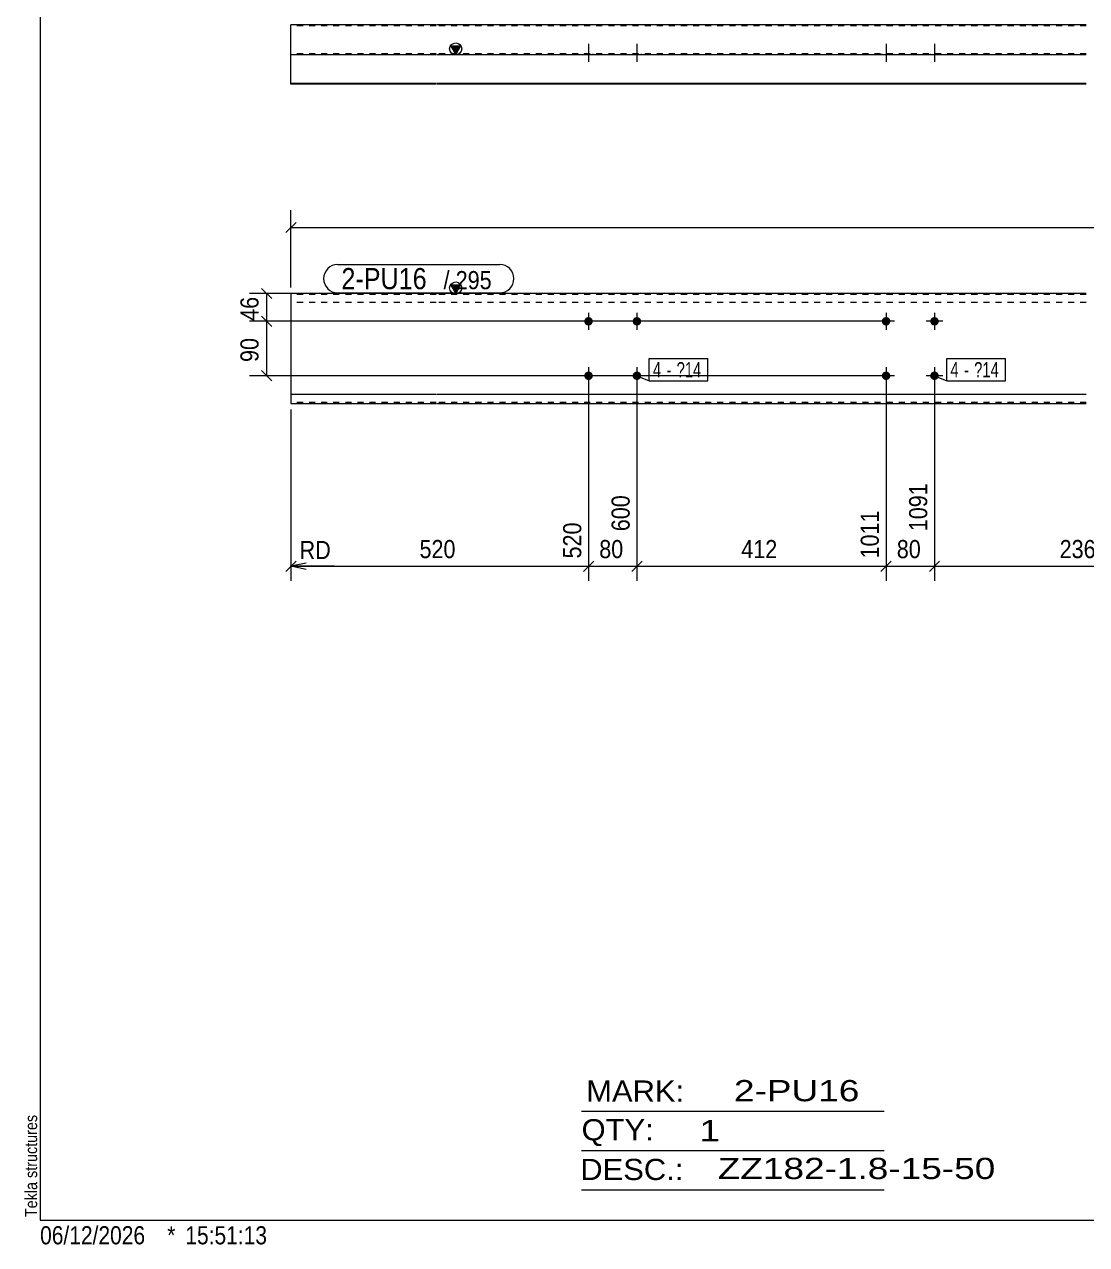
# Model space of a CAD drawing. Header units: millimetres. Extents: x 2 to 579, y 1 to 405.
# Drawn here: x 2.4 to 178, y 1 to 202.6 of the extents above; entities that cross this region are included whole.
import ezdxf

# ---------------------------------------------------------------- set-up
doc = ezdxf.new("R2010")
doc.units = ezdxf.units.MM
doc.linetypes.add('XKITLINE00', pattern=[0])
doc.linetypes.add('XKITLINE01', pattern=[4, 1, -1, 1, -1])
for name, color, linetype, lineweight in [('Bolt', 3, 'Continuous', 0), ('BoltMark', 7, 'Continuous', 0), ('Dimensions', 7, 'Continuous', 0), ('DrawingSheet', 5, 'Continuous', 0), ('OtherObjectType', 7, 'Continuous', 0), ('Part', 2, 'Continuous', 0), ('PartMark', 7, 'Continuous', 0)]:
    doc.layers.add(name, color=color, linetype=linetype, lineweight=lineweight)
doc.styles.add('ARIAL', font='ARIAL.TTF')
doc.styles.add('ARIAL_NARROW', font='ARIALN.TTF')

# ---------------------------------------------------------------- blocks, each defined once
blk = doc.blocks.new('*A1')
at = {"layer": 'Bolt'}
for points in [[(96.35, 153.52), (96.34, 153.49), (96.34, 153.45), (96.33, 153.42), (96.33, 153.39), (96.32, 153.35), (96.31, 153.32), (96.29, 153.29), (96.28, 153.26), (96.26, 153.23), (96.25, 153.2), (96.23, 153.17), (96.21, 153.14), (96.19, 153.11), (96.17, 153.09), (96.14, 153.06), (96.12, 153.04), (96.09, 153.01), (96.06, 152.99), (96.04, 152.97), (96.01, 152.96), (95.98, 152.94), (95.95, 152.92), (95.91, 152.91), (95.88, 152.9), (95.85, 152.89), (95.82, 152.88), (95.78, 152.87), (95.75, 152.86), (95.72, 152.86), (95.68, 152.86), (95.65, 152.86), (95.61, 152.86), (95.58, 152.86), (95.54, 152.86), (95.51, 152.87), (95.48, 152.88), (95.44, 152.89), (95.41, 152.9), (95.38, 152.91), (95.35, 152.92), (95.32, 152.94), (95.29, 152.96), (95.26, 152.97), (95.23, 152.99), (95.2, 153.01), (95.18, 153.04), (95.15, 153.06), (95.13, 153.09), (95.11, 153.11), (95.08, 153.14), (95.06, 153.17), (95.05, 153.2), (95.03, 153.23), (95.01, 153.26), (95, 153.29), (94.99, 153.32), (94.98, 153.35), (94.97, 153.39), (94.96, 153.42), (94.95, 153.45), (94.95, 153.49), (94.95, 153.52), (94.95, 153.56), (94.95, 153.59), (94.95, 153.62), (94.95, 153.66), (94.96, 153.69), (94.97, 153.73), (94.98, 153.76), (94.99, 153.79), (95, 153.82), (95.01, 153.86), (95.03, 153.89), (95.05, 153.92), (95.06, 153.94), (95.08, 153.97), (95.11, 154), (95.13, 154.03), (95.15, 154.05), (95.18, 154.07), (95.2, 154.1), (95.23, 154.12), (95.26, 154.14), (95.29, 154.16), (95.32, 154.17), (95.35, 154.19), (95.38, 154.2), (95.41, 154.21), (95.44, 154.23), (95.48, 154.23), (95.51, 154.24), (95.54, 154.25), (95.58, 154.25), (95.61, 154.25), (95.65, 154.26), (95.68, 154.25), (95.72, 154.25), (95.75, 154.25), (95.78, 154.24), (95.82, 154.23), (95.85, 154.23), (95.88, 154.21), (95.91, 154.2), (95.95, 154.19), (95.98, 154.17), (96.01, 154.16), (96.04, 154.14), (96.06, 154.12), (96.09, 154.1), (96.12, 154.07), (96.14, 154.05), (96.17, 154.03), (96.19, 154), (96.21, 153.97), (96.23, 153.94), (96.25, 153.92), (96.26, 153.89), (96.28, 153.86), (96.29, 153.82), (96.31, 153.79), (96.32, 153.76), (96.33, 153.73), (96.33, 153.69), (96.34, 153.66), (96.34, 153.62), (96.35, 153.59), (96.35, 153.56)], [(104.35, 153.52), (104.34, 153.49), (104.34, 153.45), (104.33, 153.42), (104.33, 153.39), (104.32, 153.35), (104.31, 153.32), (104.29, 153.29), (104.28, 153.26), (104.26, 153.23), (104.25, 153.2), (104.23, 153.17), (104.21, 153.14), (104.19, 153.11), (104.17, 153.09), (104.14, 153.06), (104.12, 153.04), (104.09, 153.01), (104.06, 152.99), (104.04, 152.97), (104.01, 152.96), (103.98, 152.94), (103.95, 152.92), (103.91, 152.91), (103.88, 152.9), (103.85, 152.89), (103.82, 152.88), (103.78, 152.87), (103.75, 152.86), (103.72, 152.86), (103.68, 152.86), (103.65, 152.86), (103.61, 152.86), (103.58, 152.86), (103.54, 152.86), (103.51, 152.87), (103.48, 152.88), (103.44, 152.89), (103.41, 152.9), (103.38, 152.91), (103.35, 152.92), (103.32, 152.94), (103.29, 152.96), (103.26, 152.97), (103.23, 152.99), (103.2, 153.01), (103.18, 153.04), (103.15, 153.06), (103.13, 153.09), (103.11, 153.11), (103.08, 153.14), (103.06, 153.17), (103.05, 153.2), (103.03, 153.23), (103.01, 153.26), (103, 153.29), (102.99, 153.32), (102.98, 153.35), (102.97, 153.39), (102.96, 153.42), (102.95, 153.45), (102.95, 153.49), (102.95, 153.52), (102.95, 153.56), (102.95, 153.59), (102.95, 153.62), (102.95, 153.66), (102.96, 153.69), (102.97, 153.73), (102.98, 153.76), (102.99, 153.79), (103, 153.82), (103.01, 153.86), (103.03, 153.89), (103.05, 153.92), (103.06, 153.94), (103.08, 153.97), (103.11, 154), (103.13, 154.03), (103.15, 154.05), (103.18, 154.07), (103.2, 154.1), (103.23, 154.12), (103.26, 154.14), (103.29, 154.16), (103.32, 154.17), (103.35, 154.19), (103.38, 154.2), (103.41, 154.21), (103.44, 154.23), (103.48, 154.23), (103.51, 154.24), (103.54, 154.25), (103.58, 154.25), (103.61, 154.25), (103.65, 154.26), (103.68, 154.25), (103.72, 154.25), (103.75, 154.25), (103.78, 154.24), (103.82, 154.23), (103.85, 154.23), (103.88, 154.21), (103.91, 154.2), (103.95, 154.19), (103.98, 154.17), (104.01, 154.16), (104.04, 154.14), (104.06, 154.12), (104.09, 154.1), (104.12, 154.07), (104.14, 154.05), (104.17, 154.03), (104.19, 154), (104.21, 153.97), (104.23, 153.94), (104.25, 153.92), (104.26, 153.89), (104.28, 153.86), (104.29, 153.82), (104.31, 153.79), (104.32, 153.76), (104.33, 153.73), (104.33, 153.69), (104.34, 153.66), (104.34, 153.62), (104.35, 153.59), (104.35, 153.56)], [(96.35, 144.52), (96.34, 144.49), (96.34, 144.45), (96.33, 144.42), (96.33, 144.39), (96.32, 144.35), (96.31, 144.32), (96.29, 144.29), (96.28, 144.26), (96.26, 144.23), (96.25, 144.2), (96.23, 144.17), (96.21, 144.14), (96.19, 144.11), (96.17, 144.09), (96.14, 144.06), (96.12, 144.04), (96.09, 144.01), (96.06, 143.99), (96.04, 143.97), (96.01, 143.96), (95.98, 143.94), (95.95, 143.92), (95.91, 143.91), (95.88, 143.9), (95.85, 143.89), (95.82, 143.88), (95.78, 143.87), (95.75, 143.86), (95.72, 143.86), (95.68, 143.86), (95.65, 143.86), (95.61, 143.86), (95.58, 143.86), (95.54, 143.86), (95.51, 143.87), (95.48, 143.88), (95.44, 143.89), (95.41, 143.9), (95.38, 143.91), (95.35, 143.92), (95.32, 143.94), (95.29, 143.96), (95.26, 143.97), (95.23, 143.99), (95.2, 144.01), (95.18, 144.04), (95.15, 144.06), (95.13, 144.09), (95.11, 144.11), (95.08, 144.14), (95.06, 144.17), (95.05, 144.2), (95.03, 144.23), (95.01, 144.26), (95, 144.29), (94.99, 144.32), (94.98, 144.35), (94.97, 144.39), (94.96, 144.42), (94.95, 144.45), (94.95, 144.49), (94.95, 144.52), (94.95, 144.56), (94.95, 144.59), (94.95, 144.62), (94.95, 144.66), (94.96, 144.69), (94.97, 144.73), (94.98, 144.76), (94.99, 144.79), (95, 144.82), (95.01, 144.86), (95.03, 144.89), (95.05, 144.92), (95.06, 144.94), (95.08, 144.97), (95.11, 145), (95.13, 145.03), (95.15, 145.05), (95.18, 145.07), (95.2, 145.1), (95.23, 145.12), (95.26, 145.14), (95.29, 145.16), (95.32, 145.17), (95.35, 145.19), (95.38, 145.2), (95.41, 145.21), (95.44, 145.23), (95.48, 145.23), (95.51, 145.24), (95.54, 145.25), (95.58, 145.25), (95.61, 145.25), (95.65, 145.26), (95.68, 145.25), (95.72, 145.25), (95.75, 145.25), (95.78, 145.24), (95.82, 145.23), (95.85, 145.23), (95.88, 145.21), (95.91, 145.2), (95.95, 145.19), (95.98, 145.17), (96.01, 145.16), (96.04, 145.14), (96.06, 145.12), (96.09, 145.1), (96.12, 145.07), (96.14, 145.05), (96.17, 145.03), (96.19, 145), (96.21, 144.97), (96.23, 144.94), (96.25, 144.92), (96.26, 144.89), (96.28, 144.86), (96.29, 144.82), (96.31, 144.79), (96.32, 144.76), (96.33, 144.73), (96.33, 144.69), (96.34, 144.66), (96.34, 144.62), (96.35, 144.59), (96.35, 144.56)], [(104.35, 144.52), (104.34, 144.49), (104.34, 144.45), (104.33, 144.42), (104.33, 144.39), (104.32, 144.35), (104.31, 144.32), (104.29, 144.29), (104.28, 144.26), (104.26, 144.23), (104.25, 144.2), (104.23, 144.17), (104.21, 144.14), (104.19, 144.11), (104.17, 144.09), (104.14, 144.06), (104.12, 144.04), (104.09, 144.01), (104.06, 143.99), (104.04, 143.97), (104.01, 143.96), (103.98, 143.94), (103.95, 143.92), (103.91, 143.91), (103.88, 143.9), (103.85, 143.89), (103.82, 143.88), (103.78, 143.87), (103.75, 143.86), (103.72, 143.86), (103.68, 143.86), (103.65, 143.86), (103.61, 143.86), (103.58, 143.86), (103.54, 143.86), (103.51, 143.87), (103.48, 143.88), (103.44, 143.89), (103.41, 143.9), (103.38, 143.91), (103.35, 143.92), (103.32, 143.94), (103.29, 143.96), (103.26, 143.97), (103.23, 143.99), (103.2, 144.01), (103.18, 144.04), (103.15, 144.06), (103.13, 144.09), (103.11, 144.11), (103.08, 144.14), (103.06, 144.17), (103.05, 144.2), (103.03, 144.23), (103.01, 144.26), (103, 144.29), (102.99, 144.32), (102.98, 144.35), (102.97, 144.39), (102.96, 144.42), (102.95, 144.45), (102.95, 144.49), (102.95, 144.52), (102.95, 144.56), (102.95, 144.59), (102.95, 144.62), (102.95, 144.66), (102.96, 144.69), (102.97, 144.73), (102.98, 144.76), (102.99, 144.79), (103, 144.82), (103.01, 144.86), (103.03, 144.89), (103.05, 144.92), (103.06, 144.94), (103.08, 144.97), (103.11, 145), (103.13, 145.03), (103.15, 145.05), (103.18, 145.07), (103.2, 145.1), (103.23, 145.12), (103.26, 145.14), (103.29, 145.16), (103.32, 145.17), (103.35, 145.19), (103.38, 145.2), (103.41, 145.21), (103.44, 145.23), (103.48, 145.23), (103.51, 145.24), (103.54, 145.25), (103.58, 145.25), (103.61, 145.25), (103.65, 145.26), (103.68, 145.25), (103.72, 145.25), (103.75, 145.25), (103.78, 145.24), (103.82, 145.23), (103.85, 145.23), (103.88, 145.21), (103.91, 145.2), (103.95, 145.19), (103.98, 145.17), (104.01, 145.16), (104.04, 145.14), (104.06, 145.12), (104.09, 145.1), (104.12, 145.07), (104.14, 145.05), (104.17, 145.03), (104.19, 145), (104.21, 144.97), (104.23, 144.94), (104.25, 144.92), (104.26, 144.89), (104.28, 144.86), (104.29, 144.82), (104.31, 144.79), (104.32, 144.76), (104.33, 144.73), (104.33, 144.69), (104.34, 144.66), (104.34, 144.62), (104.35, 144.59), (104.35, 144.56)]]:
    blk.add_hatch(color=3, dxfattribs=at).paths.add_polyline_path(points, flags=17)
at = {"layer": 'Bolt', "color": 3, "linetype": 'XKITLINE00', "lineweight": 0}
for p, q in [((97.05, 153.56), (94.25, 153.56)), ((95.65, 154.96), (95.65, 152.16)), ((105.05, 153.56), (102.25, 153.56)), ((103.65, 154.96), (103.65, 152.16)), ((95.65, 145.96), (95.65, 143.16)), ((103.65, 145.96), (103.65, 143.16)), ((97.05, 144.56), (94.25, 144.56)), ((105.05, 144.56), (102.25, 144.56))]:
    blk.add_line(p, q, dxfattribs=at)
blk = doc.blocks.new('*A4')
at = {"layer": 'Bolt'}
for points in [[(145.54, 153.52), (145.53, 153.49), (145.53, 153.45), (145.52, 153.42), (145.52, 153.39), (145.51, 153.35), (145.5, 153.32), (145.48, 153.29), (145.47, 153.26), (145.46, 153.23), (145.44, 153.2), (145.42, 153.17), (145.4, 153.14), (145.38, 153.11), (145.36, 153.09), (145.33, 153.06), (145.31, 153.04), (145.28, 153.01), (145.25, 152.99), (145.23, 152.97), (145.2, 152.96), (145.17, 152.94), (145.14, 152.92), (145.11, 152.91), (145.07, 152.9), (145.04, 152.89), (145.01, 152.88), (144.97, 152.87), (144.94, 152.86), (144.91, 152.86), (144.87, 152.86), (144.84, 152.86), (144.8, 152.86), (144.77, 152.86), (144.74, 152.86), (144.7, 152.87), (144.67, 152.88), (144.63, 152.89), (144.6, 152.9), (144.57, 152.91), (144.54, 152.92), (144.51, 152.94), (144.48, 152.96), (144.45, 152.97), (144.42, 152.99), (144.39, 153.01), (144.37, 153.04), (144.34, 153.06), (144.32, 153.09), (144.3, 153.11), (144.28, 153.14), (144.26, 153.17), (144.24, 153.2), (144.22, 153.23), (144.21, 153.26), (144.19, 153.29), (144.18, 153.32), (144.17, 153.35), (144.16, 153.39), (144.15, 153.42), (144.15, 153.45), (144.14, 153.49), (144.14, 153.52), (144.14, 153.56), (144.14, 153.59), (144.14, 153.62), (144.15, 153.66), (144.15, 153.69), (144.16, 153.73), (144.17, 153.76), (144.18, 153.79), (144.19, 153.82), (144.21, 153.86), (144.22, 153.89), (144.24, 153.92), (144.26, 153.94), (144.28, 153.97), (144.3, 154), (144.32, 154.03), (144.34, 154.05), (144.37, 154.07), (144.39, 154.1), (144.42, 154.12), (144.45, 154.14), (144.48, 154.16), (144.51, 154.17), (144.54, 154.19), (144.57, 154.2), (144.6, 154.21), (144.63, 154.23), (144.67, 154.23), (144.7, 154.24), (144.74, 154.25), (144.77, 154.25), (144.8, 154.25), (144.84, 154.26), (144.87, 154.25), (144.91, 154.25), (144.94, 154.25), (144.97, 154.24), (145.01, 154.23), (145.04, 154.23), (145.07, 154.21), (145.11, 154.2), (145.14, 154.19), (145.17, 154.17), (145.2, 154.16), (145.23, 154.14), (145.25, 154.12), (145.28, 154.1), (145.31, 154.07), (145.33, 154.05), (145.36, 154.03), (145.38, 154), (145.4, 153.97), (145.42, 153.94), (145.44, 153.92), (145.46, 153.89), (145.47, 153.86), (145.48, 153.82), (145.5, 153.79), (145.51, 153.76), (145.52, 153.73), (145.52, 153.69), (145.53, 153.66), (145.53, 153.62), (145.54, 153.59), (145.54, 153.56)], [(153.54, 153.52), (153.53, 153.49), (153.53, 153.45), (153.52, 153.42), (153.52, 153.39), (153.51, 153.35), (153.5, 153.32), (153.48, 153.29), (153.47, 153.26), (153.46, 153.23), (153.44, 153.2), (153.42, 153.17), (153.4, 153.14), (153.38, 153.11), (153.36, 153.09), (153.33, 153.06), (153.31, 153.04), (153.28, 153.01), (153.25, 152.99), (153.23, 152.97), (153.2, 152.96), (153.17, 152.94), (153.14, 152.92), (153.11, 152.91), (153.07, 152.9), (153.04, 152.89), (153.01, 152.88), (152.97, 152.87), (152.94, 152.86), (152.91, 152.86), (152.87, 152.86), (152.84, 152.86), (152.8, 152.86), (152.77, 152.86), (152.74, 152.86), (152.7, 152.87), (152.67, 152.88), (152.63, 152.89), (152.6, 152.9), (152.57, 152.91), (152.54, 152.92), (152.51, 152.94), (152.48, 152.96), (152.45, 152.97), (152.42, 152.99), (152.39, 153.01), (152.37, 153.04), (152.34, 153.06), (152.32, 153.09), (152.3, 153.11), (152.28, 153.14), (152.26, 153.17), (152.24, 153.2), (152.22, 153.23), (152.21, 153.26), (152.19, 153.29), (152.18, 153.32), (152.17, 153.35), (152.16, 153.39), (152.15, 153.42), (152.15, 153.45), (152.14, 153.49), (152.14, 153.52), (152.14, 153.56), (152.14, 153.59), (152.14, 153.62), (152.15, 153.66), (152.15, 153.69), (152.16, 153.73), (152.17, 153.76), (152.18, 153.79), (152.19, 153.82), (152.21, 153.86), (152.22, 153.89), (152.24, 153.92), (152.26, 153.94), (152.28, 153.97), (152.3, 154), (152.32, 154.03), (152.34, 154.05), (152.37, 154.07), (152.39, 154.1), (152.42, 154.12), (152.45, 154.14), (152.48, 154.16), (152.51, 154.17), (152.54, 154.19), (152.57, 154.2), (152.6, 154.21), (152.63, 154.23), (152.67, 154.23), (152.7, 154.24), (152.74, 154.25), (152.77, 154.25), (152.8, 154.25), (152.84, 154.26), (152.87, 154.25), (152.91, 154.25), (152.94, 154.25), (152.97, 154.24), (153.01, 154.23), (153.04, 154.23), (153.07, 154.21), (153.11, 154.2), (153.14, 154.19), (153.17, 154.17), (153.2, 154.16), (153.23, 154.14), (153.25, 154.12), (153.28, 154.1), (153.31, 154.07), (153.33, 154.05), (153.36, 154.03), (153.38, 154), (153.4, 153.97), (153.42, 153.94), (153.44, 153.92), (153.46, 153.89), (153.47, 153.86), (153.48, 153.82), (153.5, 153.79), (153.51, 153.76), (153.52, 153.73), (153.52, 153.69), (153.53, 153.66), (153.53, 153.62), (153.54, 153.59), (153.54, 153.56)], [(145.54, 144.52), (145.53, 144.49), (145.53, 144.45), (145.52, 144.42), (145.52, 144.39), (145.51, 144.35), (145.5, 144.32), (145.48, 144.29), (145.47, 144.26), (145.46, 144.23), (145.44, 144.2), (145.42, 144.17), (145.4, 144.14), (145.38, 144.11), (145.36, 144.09), (145.33, 144.06), (145.31, 144.04), (145.28, 144.01), (145.25, 143.99), (145.23, 143.97), (145.2, 143.96), (145.17, 143.94), (145.14, 143.92), (145.11, 143.91), (145.07, 143.9), (145.04, 143.89), (145.01, 143.88), (144.97, 143.87), (144.94, 143.86), (144.91, 143.86), (144.87, 143.86), (144.84, 143.86), (144.8, 143.86), (144.77, 143.86), (144.74, 143.86), (144.7, 143.87), (144.67, 143.88), (144.63, 143.89), (144.6, 143.9), (144.57, 143.91), (144.54, 143.92), (144.51, 143.94), (144.48, 143.96), (144.45, 143.97), (144.42, 143.99), (144.39, 144.01), (144.37, 144.04), (144.34, 144.06), (144.32, 144.09), (144.3, 144.11), (144.28, 144.14), (144.26, 144.17), (144.24, 144.2), (144.22, 144.23), (144.21, 144.26), (144.19, 144.29), (144.18, 144.32), (144.17, 144.35), (144.16, 144.39), (144.15, 144.42), (144.15, 144.45), (144.14, 144.49), (144.14, 144.52), (144.14, 144.56), (144.14, 144.59), (144.14, 144.62), (144.15, 144.66), (144.15, 144.69), (144.16, 144.73), (144.17, 144.76), (144.18, 144.79), (144.19, 144.82), (144.21, 144.86), (144.22, 144.89), (144.24, 144.92), (144.26, 144.94), (144.28, 144.97), (144.3, 145), (144.32, 145.03), (144.34, 145.05), (144.37, 145.07), (144.39, 145.1), (144.42, 145.12), (144.45, 145.14), (144.48, 145.16), (144.51, 145.17), (144.54, 145.19), (144.57, 145.2), (144.6, 145.21), (144.63, 145.23), (144.67, 145.23), (144.7, 145.24), (144.74, 145.25), (144.77, 145.25), (144.8, 145.25), (144.84, 145.26), (144.87, 145.25), (144.91, 145.25), (144.94, 145.25), (144.97, 145.24), (145.01, 145.23), (145.04, 145.23), (145.07, 145.21), (145.11, 145.2), (145.14, 145.19), (145.17, 145.17), (145.2, 145.16), (145.23, 145.14), (145.25, 145.12), (145.28, 145.1), (145.31, 145.07), (145.33, 145.05), (145.36, 145.03), (145.38, 145), (145.4, 144.97), (145.42, 144.94), (145.44, 144.92), (145.46, 144.89), (145.47, 144.86), (145.48, 144.82), (145.5, 144.79), (145.51, 144.76), (145.52, 144.73), (145.52, 144.69), (145.53, 144.66), (145.53, 144.62), (145.54, 144.59), (145.54, 144.56)], [(153.54, 144.52), (153.53, 144.49), (153.53, 144.45), (153.52, 144.42), (153.52, 144.39), (153.51, 144.35), (153.5, 144.32), (153.48, 144.29), (153.47, 144.26), (153.46, 144.23), (153.44, 144.2), (153.42, 144.17), (153.4, 144.14), (153.38, 144.11), (153.36, 144.09), (153.33, 144.06), (153.31, 144.04), (153.28, 144.01), (153.25, 143.99), (153.23, 143.97), (153.2, 143.96), (153.17, 143.94), (153.14, 143.92), (153.11, 143.91), (153.07, 143.9), (153.04, 143.89), (153.01, 143.88), (152.97, 143.87), (152.94, 143.86), (152.91, 143.86), (152.87, 143.86), (152.84, 143.86), (152.8, 143.86), (152.77, 143.86), (152.74, 143.86), (152.7, 143.87), (152.67, 143.88), (152.63, 143.89), (152.6, 143.9), (152.57, 143.91), (152.54, 143.92), (152.51, 143.94), (152.48, 143.96), (152.45, 143.97), (152.42, 143.99), (152.39, 144.01), (152.37, 144.04), (152.34, 144.06), (152.32, 144.09), (152.3, 144.11), (152.28, 144.14), (152.26, 144.17), (152.24, 144.2), (152.22, 144.23), (152.21, 144.26), (152.19, 144.29), (152.18, 144.32), (152.17, 144.35), (152.16, 144.39), (152.15, 144.42), (152.15, 144.45), (152.14, 144.49), (152.14, 144.52), (152.14, 144.56), (152.14, 144.59), (152.14, 144.62), (152.15, 144.66), (152.15, 144.69), (152.16, 144.73), (152.17, 144.76), (152.18, 144.79), (152.19, 144.82), (152.21, 144.86), (152.22, 144.89), (152.24, 144.92), (152.26, 144.94), (152.28, 144.97), (152.3, 145), (152.32, 145.03), (152.34, 145.05), (152.37, 145.07), (152.39, 145.1), (152.42, 145.12), (152.45, 145.14), (152.48, 145.16), (152.51, 145.17), (152.54, 145.19), (152.57, 145.2), (152.6, 145.21), (152.63, 145.23), (152.67, 145.23), (152.7, 145.24), (152.74, 145.25), (152.77, 145.25), (152.8, 145.25), (152.84, 145.26), (152.87, 145.25), (152.91, 145.25), (152.94, 145.25), (152.97, 145.24), (153.01, 145.23), (153.04, 145.23), (153.07, 145.21), (153.11, 145.2), (153.14, 145.19), (153.17, 145.17), (153.2, 145.16), (153.23, 145.14), (153.25, 145.12), (153.28, 145.1), (153.31, 145.07), (153.33, 145.05), (153.36, 145.03), (153.38, 145), (153.4, 144.97), (153.42, 144.94), (153.44, 144.92), (153.46, 144.89), (153.47, 144.86), (153.48, 144.82), (153.5, 144.79), (153.51, 144.76), (153.52, 144.73), (153.52, 144.69), (153.53, 144.66), (153.53, 144.62), (153.54, 144.59), (153.54, 144.56)]]:
    blk.add_hatch(color=3, dxfattribs=at).paths.add_polyline_path(points, flags=17)
at = {"layer": 'Bolt', "color": 3, "linetype": 'XKITLINE00', "lineweight": 0}
for p, q in [((146.24, 153.56), (143.44, 153.56)), ((144.84, 154.96), (144.84, 152.16)), ((154.24, 153.56), (151.44, 153.56)), ((152.84, 154.96), (152.84, 152.16)), ((144.84, 145.96), (144.84, 143.16)), ((152.84, 145.96), (152.84, 143.16)), ((146.24, 144.56), (143.44, 144.56)), ((154.24, 144.56), (151.44, 144.56))]:
    blk.add_line(p, q, dxfattribs=at)
blk = doc.blocks.new('*A7')
at = {"layer": 'Part'}
blk.add_hatch(color=2, dxfattribs=at).paths.add_polyline_path([(72.89, 159.56), (74.49, 159.56), (73.69, 158.16)], flags=17)
at = {"layer": 'Part', "color": 2, "linetype": 'XKITLINE00', "lineweight": 0}
for p, q in [((73.69, 158.16), (72.89, 159.56)), ((72.89, 159.56), (74.49, 159.56)), ((74.49, 159.56), (73.69, 158.16)), ((46.45, 158.16), (46.45, 139.96)), ((70.45, 158.16), (46.45, 158.16)), ((177.93, 158.16), (70.55, 158.16)), ((70.45, 141.46), (46.45, 141.46)), ((177.93, 141.46), (70.55, 141.46)), ((46.45, 139.96), (70.45, 139.96)), ((70.55, 139.96), (177.93, 139.96))]:
    blk.add_line(p, q, dxfattribs=at)
at = {"layer": 'Part', "color": 7, "linetype": 'XKITLINE01', "lineweight": 0}
for p, q in [((70.45, 157.98), (46.45, 157.98)), ((177.93, 157.98), (70.55, 157.98)), ((70.45, 156.66), (46.45, 156.66)), ((177.93, 156.66), (70.55, 156.66)), ((70.45, 140.14), (46.45, 140.14)), ((177.93, 140.14), (70.55, 140.14))]:
    blk.add_line(p, q, dxfattribs=at)
at = {"layer": 'Part', "color": 2, "linetype": 'XKITLINE00', "lineweight": 0}
blk.add_circle((73.69, 159.06), 1, dxfattribs=at)
blk = doc.blocks.new('*A8')
at = {"layer": 'Bolt'}
for points in [[(94.95, 197.58), (94.95, 197.76), (96.35, 197.76), (96.35, 197.58)], [(94.95, 197.58), (94.95, 197.76), (96.35, 197.76), (96.35, 197.58)], [(102.95, 197.58), (102.95, 197.76), (104.35, 197.76), (104.35, 197.58)], [(102.95, 197.58), (102.95, 197.76), (104.35, 197.76), (104.35, 197.58)]]:
    blk.add_hatch(color=3, dxfattribs=at).paths.add_polyline_path(points, flags=17)
at = {"layer": 'Bolt', "color": 3, "linetype": 'XKITLINE00', "lineweight": 0}
for p, q in [((94.95, 197.76), (94.95, 197.58)), ((94.95, 197.76), (94.95, 197.58)), ((95.65, 199.42), (95.65, 196.42)), ((95.65, 199.42), (95.65, 196.42)), ((96.35, 197.76), (96.35, 197.58)), ((96.35, 197.76), (96.35, 197.58)), ((102.95, 197.76), (102.95, 197.58)), ((102.95, 197.76), (102.95, 197.58)), ((103.65, 199.42), (103.65, 196.42)), ((103.65, 199.42), (103.65, 196.42)), ((104.35, 197.76), (104.35, 197.58)), ((104.35, 197.76), (104.35, 197.58))]:
    blk.add_line(p, q, dxfattribs=at)
blk = doc.blocks.new('*A11')
at = {"layer": 'Bolt'}
for points in [[(144.14, 197.58), (144.14, 197.76), (145.54, 197.76), (145.54, 197.58)], [(144.14, 197.58), (144.14, 197.76), (145.54, 197.76), (145.54, 197.58)], [(152.14, 197.58), (152.14, 197.76), (153.54, 197.76), (153.54, 197.58)], [(152.14, 197.58), (152.14, 197.76), (153.54, 197.76), (153.54, 197.58)]]:
    blk.add_hatch(color=3, dxfattribs=at).paths.add_polyline_path(points, flags=17)
at = {"layer": 'Bolt', "color": 3, "linetype": 'XKITLINE00', "lineweight": 0}
for p, q in [((144.14, 197.76), (144.14, 197.58)), ((144.14, 197.76), (144.14, 197.58)), ((144.84, 199.42), (144.84, 196.42)), ((144.84, 199.42), (144.84, 196.42)), ((145.54, 197.76), (145.54, 197.58)), ((145.54, 197.76), (145.54, 197.58)), ((152.14, 197.76), (152.14, 197.58)), ((152.14, 197.76), (152.14, 197.58)), ((152.84, 199.42), (152.84, 196.42)), ((152.84, 199.42), (152.84, 196.42)), ((153.54, 197.76), (153.54, 197.58)), ((153.54, 197.76), (153.54, 197.58))]:
    blk.add_line(p, q, dxfattribs=at)
blk = doc.blocks.new('*A14')
at = {"layer": 'Part'}
blk.add_hatch(color=2, dxfattribs=at).paths.add_polyline_path([(72.89, 199.07), (74.49, 199.07), (73.69, 197.67)], flags=17)
at = {"layer": 'Part', "color": 2, "linetype": 'XKITLINE00', "lineweight": 0}
for p, q in [((46.45, 192.94), (46.45, 202.58)), ((70.45, 202.58), (46.45, 202.58)), ((177.93, 202.58), (70.55, 202.58)), ((73.69, 197.67), (72.89, 199.07)), ((72.89, 199.07), (74.49, 199.07)), ((74.49, 199.07), (73.69, 197.67)), ((70.45, 197.58), (46.45, 197.58)), ((177.93, 197.58), (70.55, 197.58)), ((46.45, 192.76), (46.45, 192.94)), ((46.45, 192.94), (70.45, 192.94)), ((70.45, 192.76), (46.45, 192.76)), ((70.55, 192.94), (177.93, 192.94)), ((177.93, 192.76), (70.55, 192.76))]:
    blk.add_line(p, q, dxfattribs=at)
at = {"layer": 'Part', "color": 7, "linetype": 'XKITLINE01', "lineweight": 0}
for p, q in [((70.45, 202.4), (46.45, 202.4)), ((177.93, 202.4), (70.55, 202.4)), ((70.45, 197.76), (46.45, 197.76)), ((177.93, 197.76), (70.55, 197.76))]:
    blk.add_line(p, q, dxfattribs=at)
at = {"layer": 'Part', "color": 2, "linetype": 'XKITLINE00', "lineweight": 0}
blk.add_circle((73.69, 198.57), 1, dxfattribs=at)
blk = doc.blocks.new('*A15')
at = {"layer": 'DrawingSheet', "color": 5, "linetype": 'XKITLINE00', "lineweight": 0}
for p, q in [((5, 405), (5, 5)), ((5, 5), (579, 5))]:
    blk.add_line(p, q, dxfattribs=at)
at = {"layer": 'DrawingSheet', "color": 5, "style": 'ARIAL', "width": 0.85}
blk.add_text('Tekla structures', height=2, rotation=90, dxfattribs=at).set_placement((4.5, 5.5))
blk = doc.blocks.new('*A19')
at = {"layer": 'OtherObjectType', "color": 6, "linetype": 'XKITLINE00', "lineweight": 0}
for p, q in [((94.5, 23), (144.5, 23)), ((94.5, 16.5), (144.5, 16.5)), ((94.5, 10), (144.5, 10))]:
    blk.add_line(p, q, dxfattribs=at)
at = {"layer": 'OtherObjectType', "color": 6, "style": 'ARIAL_NARROW'}
for s, width, p in [('MARK:', 1.275, (95.27, 24.58)), ('2-PU16', 1.525501, (119.69, 24.65)), ('QTY:', 1.275, (94.5, 18.19)), ('1', 1.525501, (113.99, 18.05)), ('DESC.:', 1.275, (94.29, 11.63)), ('ZZ182-1.8-15-50', 1.525501, (117, 11.79))]:
    blk.add_text(s, height=3.5, dxfattribs=dict(at, width=width)).set_placement(p)
blk = doc.blocks.new('*A22')
at = {"layer": 'OtherObjectType', "color": 7, "style": 'ARIAL_NARROW', "width": 1.008832}
for s, p in [('06/12/2026', (4.99, 1)), ('15:51:13', (29, 1)), ('*', (26, 1))]:
    blk.add_text(s, height=3, dxfattribs=at).set_placement(p)
blk = doc.blocks.new('*A29')
at = {"layer": 'Dimensions', "color": 7, "linetype": 'XKITLINE00', "lineweight": 0}
for p, q in [((143.84, 153.56), (39.6, 153.56)), ((41.6, 154.4), (43.3, 152.71)), ((42.45, 144.56), (42.45, 153.56)), ((41.6, 145.4), (43.3, 143.71)), ((143.84, 144.56), (39.6, 144.56))]:
    blk.add_line(p, q, dxfattribs=at)
at = {"layer": 'Dimensions', "color": 3}
for p in [(42.45, 153.56), (42.45, 144.56)]:
    blk.add_point(p, dxfattribs=at)
at = {"layer": 'Dimensions', "color": 3, "style": 'ARIAL', "width": 0.85}
blk.add_text('90', height=3, rotation=90.0002, dxfattribs=at).set_placement((41.1, 146.83))
blk = doc.blocks.new('*A30')
at = {"layer": 'Dimensions', "color": 7, "linetype": 'XKITLINE00', "lineweight": 0}
for p, q in [((94.65, 158.16), (39.6, 158.16)), ((41.6, 159), (43.3, 157.31)), ((42.45, 153.56), (42.45, 158.16)), ((143.84, 153.56), (39.6, 153.56)), ((41.6, 154.4), (43.3, 152.71))]:
    blk.add_line(p, q, dxfattribs=at)
at = {"layer": 'Dimensions', "color": 3}
for p in [(42.45, 158.16), (42.45, 153.56)]:
    blk.add_point(p, dxfattribs=at)
at = {"layer": 'Dimensions', "color": 3, "style": 'ARIAL', "width": 0.85}
blk.add_text('46', height=3, rotation=90.0002, dxfattribs=at).set_placement((41.1, 153.63))
blk = doc.blocks.new('*A31')
at = {"layer": 'Dimensions', "color": 7, "linetype": 'XKITLINE00', "lineweight": 0}
for p, q in [((46.45, 159.16), (46.45, 171.91)), ((47.3, 169.9), (45.6, 168.21)), ((46.45, 169.06), (416.31, 169.06))]:
    blk.add_line(p, q, dxfattribs=at)
at = {"layer": 'Dimensions', "color": 3}
blk.add_point((46.45, 169.06), dxfattribs=at)
blk = doc.blocks.new('*A32')
at = {"layer": 'Dimensions', "color": 7, "linetype": 'XKITLINE00', "lineweight": 0}
for p, q in [((95.65, 143.56), (95.65, 110.66)), ((46.45, 138.96), (46.45, 110.66)), ((46.45, 138.96), (46.45, 110.66)), ((47.3, 113.9), (45.6, 112.21)), ((48.95, 113.56), (46.45, 113.06)), ((46.45, 113.06), (95.65, 113.06)), ((48.95, 112.56), (46.45, 113.06)), ((53.67, 113.06), (46.45, 113.06)), ((96.5, 113.9), (94.8, 112.21))]:
    blk.add_line(p, q, dxfattribs=at)
at = {"layer": 'Dimensions', "color": 3}
for p in [(46.45, 113.06), (95.65, 113.06)]:
    blk.add_point(p, dxfattribs=at)
at = {"layer": 'Dimensions', "color": 7}
blk.add_point((46.45, 113.06), dxfattribs=at)
at = {"layer": 'Dimensions', "color": 3, "style": 'ARIAL', "width": 0.85}
blk.add_text('520', height=3, rotation=90.0002, dxfattribs=at).set_placement((94.45, 114.36))
for s, p in [('RD', (47.89, 114.26)), ('520', (67.71, 114.41))]:
    blk.add_text(s, height=3, dxfattribs=at).set_placement(p)
blk = doc.blocks.new('*A33')
at = {"layer": 'Dimensions', "color": 7, "linetype": 'XKITLINE00', "lineweight": 0}
for p, q in [((95.65, 143.56), (95.65, 110.66)), ((103.65, 143.56), (103.65, 110.66)), ((96.5, 113.9), (94.8, 112.21)), ((95.65, 113.06), (103.65, 113.06)), ((104.5, 113.9), (102.8, 112.21))]:
    blk.add_line(p, q, dxfattribs=at)
at = {"layer": 'Dimensions', "color": 3}
for p in [(95.65, 113.06), (103.65, 113.06)]:
    blk.add_point(p, dxfattribs=at)
at = {"layer": 'Dimensions', "color": 3, "style": 'ARIAL', "width": 0.85}
blk.add_text('600', height=3, rotation=90.0002, dxfattribs=at).set_placement((102.45, 118.86))
blk.add_text('80', height=3, dxfattribs=at).set_placement((97.42, 114.41))
blk = doc.blocks.new('*A34')
at = {"layer": 'Dimensions', "color": 7, "linetype": 'XKITLINE00', "lineweight": 0}
for p, q in [((103.65, 143.56), (103.65, 110.66)), ((144.84, 143.56), (144.84, 110.66)), ((104.5, 113.9), (102.8, 112.21)), ((103.65, 113.06), (144.84, 113.06)), ((145.69, 113.9), (143.99, 112.21))]:
    blk.add_line(p, q, dxfattribs=at)
at = {"layer": 'Dimensions', "color": 3}
for p in [(103.65, 113.06), (144.84, 113.06)]:
    blk.add_point(p, dxfattribs=at)
at = {"layer": 'Dimensions', "color": 3, "style": 'ARIAL', "width": 0.85}
blk.add_text('1011', height=3, rotation=90.0002, dxfattribs=at).set_placement((143.64, 114.36))
blk.add_text('412', height=3, dxfattribs=at).set_placement((120.9, 114.41))
blk = doc.blocks.new('*A35')
at = {"layer": 'Dimensions', "color": 7, "linetype": 'XKITLINE00', "lineweight": 0}
for p, q in [((144.84, 143.56), (144.84, 110.66)), ((152.84, 143.56), (152.84, 110.66)), ((145.69, 113.9), (143.99, 112.21)), ((144.84, 113.06), (152.84, 113.06)), ((153.69, 113.9), (151.99, 112.21))]:
    blk.add_line(p, q, dxfattribs=at)
at = {"layer": 'Dimensions', "color": 3}
for p in [(144.84, 113.06), (152.84, 113.06)]:
    blk.add_point(p, dxfattribs=at)
at = {"layer": 'Dimensions', "color": 3, "style": 'ARIAL', "width": 0.85}
blk.add_text('1091', height=3, rotation=90.0002, dxfattribs=at).set_placement((151.64, 118.86))
blk.add_text('80', height=3, dxfattribs=at).set_placement((146.61, 114.41))
blk = doc.blocks.new('*A36')
at = {"layer": 'Dimensions', "color": 7, "linetype": 'XKITLINE00', "lineweight": 0}
for p, q in [((152.84, 143.56), (152.84, 110.66)), ((203.13, 143.56), (203.13, 110.66)), ((153.69, 113.9), (151.99, 112.21)), ((152.84, 113.06), (203.13, 113.06)), ((203.98, 113.9), (202.28, 112.21))]:
    blk.add_line(p, q, dxfattribs=at)
at = {"layer": 'Dimensions', "color": 3}
for p in [(152.84, 113.06), (203.13, 113.06)]:
    blk.add_point(p, dxfattribs=at)
at = {"layer": 'Dimensions', "color": 3, "style": 'ARIAL', "width": 0.85}
blk.add_text('3451', height=3, rotation=90.0002, dxfattribs=at).set_placement((201.93, 114.36))
blk.add_text('2360', height=3, dxfattribs=at).set_placement((173.53, 114.41))
blk = doc.blocks.new('*A44')
at = {"layer": 'BoltMark', "color": 7, "linetype": 'XKITLINE00', "lineweight": 0}
for p, q in [((154.87, 147.41), (164.56, 147.41)), ((154.87, 143.71), (154.87, 147.41)), ((164.56, 143.71), (164.56, 147.41)), ((152.84, 144.56), (154.87, 143.71)), ((154.87, 143.71), (164.56, 143.71))]:
    blk.add_line(p, q, dxfattribs=at)
at = {"layer": 'BoltMark', "color": 3, "style": 'ARIAL_NARROW', "width": 0.85}
for s, p in [('4', (155.47, 144.31)), ('-', (157.74, 144.31)), ('?14', (159.4, 144.31))]:
    blk.add_text(s, height=2.5, dxfattribs=at).set_placement(p)
blk = doc.blocks.new('*A47')
at = {"layer": 'BoltMark', "color": 7, "linetype": 'XKITLINE00', "lineweight": 0}
for p, q in [((105.68, 147.41), (115.37, 147.41)), ((105.68, 143.71), (105.68, 147.41)), ((115.37, 143.71), (115.37, 147.41)), ((103.65, 144.56), (105.68, 143.71)), ((105.68, 143.71), (115.37, 143.71))]:
    blk.add_line(p, q, dxfattribs=at)
at = {"layer": 'BoltMark', "color": 3, "style": 'ARIAL_NARROW', "width": 0.85}
for s, p in [('4', (106.28, 144.31)), ('-', (108.55, 144.31)), ('?14', (110.21, 144.31))]:
    blk.add_text(s, height=2.5, dxfattribs=at).set_placement(p)
blk = doc.blocks.new('*A48')
at = {"layer": 'PartMark', "color": 7, "linetype": 'XKITLINE00', "lineweight": 0}
for p, q in [((54.2, 162.96), (80.96, 162.96)), ((54.2, 158.26), (80.96, 158.26))]:
    blk.add_line(p, q, dxfattribs=at)
for centre, start, end in [((54.2, 160.61), 90, 270), ((80.96, 160.61), 270, 90)]:
    blk.add_arc(centre, 2.35, start, end, dxfattribs=at)
at = {"layer": 'PartMark', "color": 1, "style": 'ARIAL', "width": 0.85}
blk.add_text('2-PU16', height=3.5, dxfattribs=at).set_placement((54.8, 158.86))
at = {"layer": 'PartMark', "color": 3, "style": 'ARIAL', "width": 0.85}
for s, p in [('/', (71.68, 158.86)), ('295', (73.69, 158.86))]:
    blk.add_text(s, height=3, dxfattribs=at).set_placement(p)

msp = doc.modelspace()

# ---------------------------------------------------------------- block references
at = {"lineweight": 0}
for name in ['*A15', '*A8', '*A11', '*A31', '*A48', '*A30', '*A29', '*A1', '*A4', '*A47', '*A44', '*A32', '*A33', '*A34', '*A35', '*A36', '*A19', '*A22']:
    msp.add_blockref(name, (0, 0), dxfattribs=at)
at = {"layer": 'Part', "lineweight": 0}
for name in ['*A14', '*A7']:
    msp.add_blockref(name, (0, 0), dxfattribs=at)

doc.saveas('drawing.dxf')
